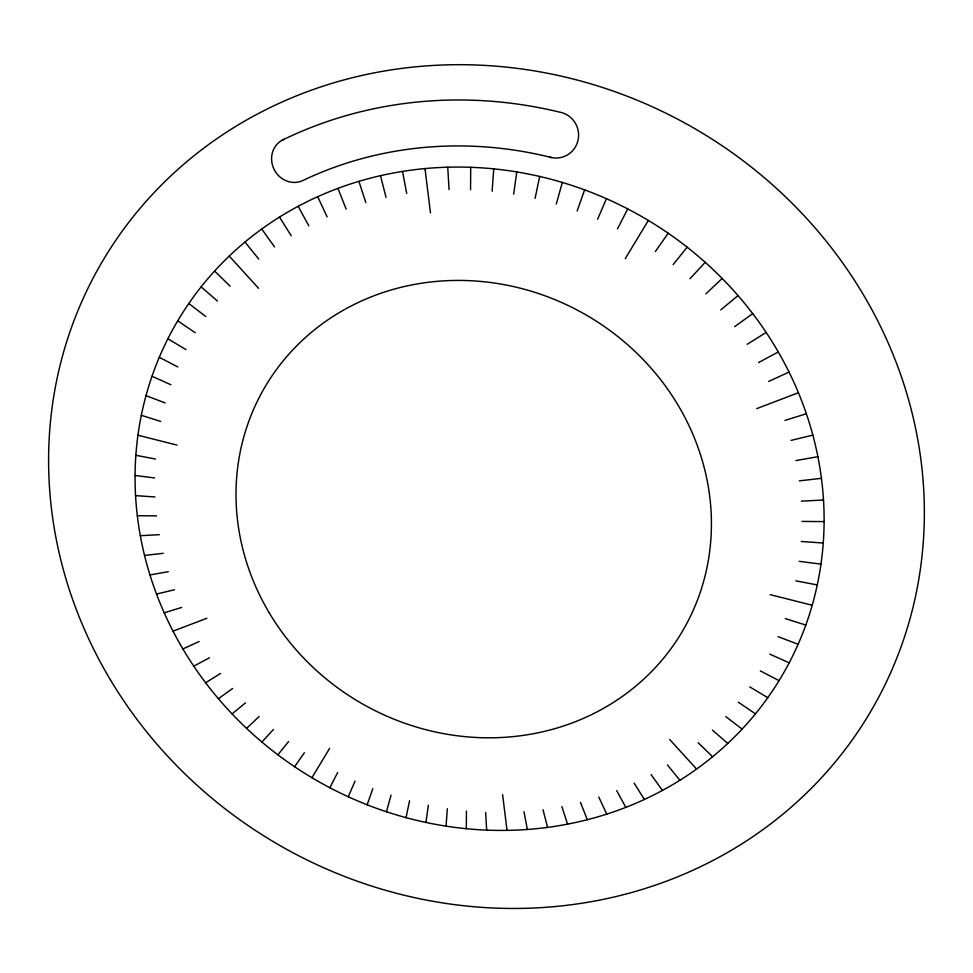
<?xml version="1.0" encoding="UTF-8"?>
<svg xmlns="http://www.w3.org/2000/svg" width="973" height="973" viewBox="0 0 973 973"><rect width="100%" height="100%" fill="white"/><g stroke="black" fill="none" stroke-linecap="round" stroke-linejoin="round"><path stroke-width="1.46" d="M466.322 828.704L466.444 811.105M470.555 189.711L470.701 167.295M446.06 826.15L447.325 808.721M492.119 191.219L493.749 168.864M425.943 822.465L428.351 805.255M513.671 194.126L516.772 171.917M406.045 817.661L409.572 800.755M535.089 198.395L539.662 176.454M386.427 811.762L391.061 795.196M556.288 204.026L562.321 182.45M367.149 804.793L372.854 788.641M577.147 210.995L584.615 189.881M348.261 796.778L355.036 781.088M597.58 219.278L606.459 198.711M329.835 787.741L337.643 772.562M617.49 228.825L627.743 208.915M311.919 777.719L329.64 748.371M625.298 258.611L648.346 220.433M294.588 766.724L304.391 752.737M655.34 251.557L668.183 233.216M277.877 754.817L288.628 741.487M673.109 264.632L687.169 247.191M261.859 742.022L273.522 729.409M689.979 278.752L705.194 262.296M246.57 728.376L259.11 716.517M705.899 293.858L722.173 278.46M232.073 713.927L245.439 702.871M720.774 309.876L738.045 295.597M218.402 698.711L232.571 688.507M734.542 326.733L752.725 313.622M205.619 682.778L220.53 673.462M747.142 344.32L766.152 332.438M193.773 666.177L209.39 657.784M758.539 362.576L778.278 351.958M182.9 648.942L199.161 641.511M768.67 381.404L789.042 372.087M173.036 631.149L206.872 618.256M756.726 408.624L798.419 392.727M164.23 612.844L181.647 607.444M784.992 420.397L806.362 413.768M156.519 594.089L174.422 589.747M791.146 440.38L812.856 435.113M149.951 574.934L168.28 571.686M795.914 460.57L817.879 456.678M144.539 555.437L163.233 553.309M799.32 480.857L821.431 478.339M140.319 535.685L159.317 534.688M801.338 501.168L823.499 500.013M137.315 515.714L156.556 515.885M801.983 521.419L824.107 521.601M135.563 495.622L154.975 496.96M801.265 541.499L823.255 543.007M135.065 475.456L154.585 477.974M799.21 561.336L820.969 564.145M135.855 455.303L155.4 459.013M795.829 580.845L817.271 584.919M137.935 435.223L176.964 445.075M770.154 594.649L812.212 605.255M141.328 415.313L160.691 421.431M785.223 618.573L805.802 625.067M146.011 395.634L165.179 402.944M778.084 636.646L798.115 644.284M152.007 376.259L170.895 384.761M769.777 654.111L789.176 662.832M159.292 357.286L177.828 366.955M760.339 670.884L779.045 680.65M167.867 338.774L185.965 349.599M749.818 686.926L767.782 697.677M177.718 320.822L195.281 332.778M738.3 702.178L755.449 713.841M188.811 303.491L205.777 316.541M725.809 716.578L742.095 729.105M201.119 286.877L217.405 300.998M712.418 730.103L727.792 743.433M214.607 271.041L230.139 286.196M698.188 742.691L712.601 756.751M229.251 256.081L258.587 288.288M669.728 739.553L696.595 769.059M244.977 242.046L258.757 259.098M667.454 764.96L679.847 780.285M261.749 229.032L274.544 246.96M651.095 774.569L662.418 790.441M279.506 217.088L291.243 235.819M634.141 783.131L644.381 799.478M298.164 206.288L308.782 225.76M616.675 790.635L625.809 807.371M317.685 196.692L327.11 216.845M598.772 797.045L606.763 814.121M337.959 188.361L346.145 209.098M580.48 802.372L587.327 819.716M358.915 181.343L365.812 202.591M561.871 806.593L567.563 824.143M380.479 175.687L386.026 197.349M543.019 809.706L547.556 827.391M402.53 171.418L406.702 193.42M523.985 811.713L527.354 829.47M424.994 168.584L430.48 212.892M502.615 794.71L507.03 830.383M447.75 167.198L449.064 189.577M485.624 812.406L486.67 830.127M284.213 139.212A22.683 21.09 61.9 0 0 273.559 168.232A22.683 21.09 61.9 0 0 302.226 180.82A370.226 343.968 29.5 0 1 551.569 157.565M549.964 157.164A23.157 22.647 76.6 0 0 578.071 140.063A23.157 22.647 76.6 0 0 559.597 112.126A412.868 383.836 29.5 0 0 281.805 140.392M180.492 644.819A350.414 325.456 29.5 0 0 777.22 683.593A350.414 325.456 29.5 0 0 481.051 167.818A350.414 325.456 29.5 0 0 180.492 644.819M269.144 612.674A241.839 224.325 29.5 0 0 680.845 633.922A241.839 224.325 29.5 0 0 471.163 280.747A241.839 224.325 29.5 0 0 269.144 612.674M110.496 679.969A445.208 414.133 29.5 0 0 868.853 714.583A445.208 414.133 29.5 0 0 480.066 65.167A445.208 414.133 29.5 0 0 110.496 679.969"/></g></svg>
